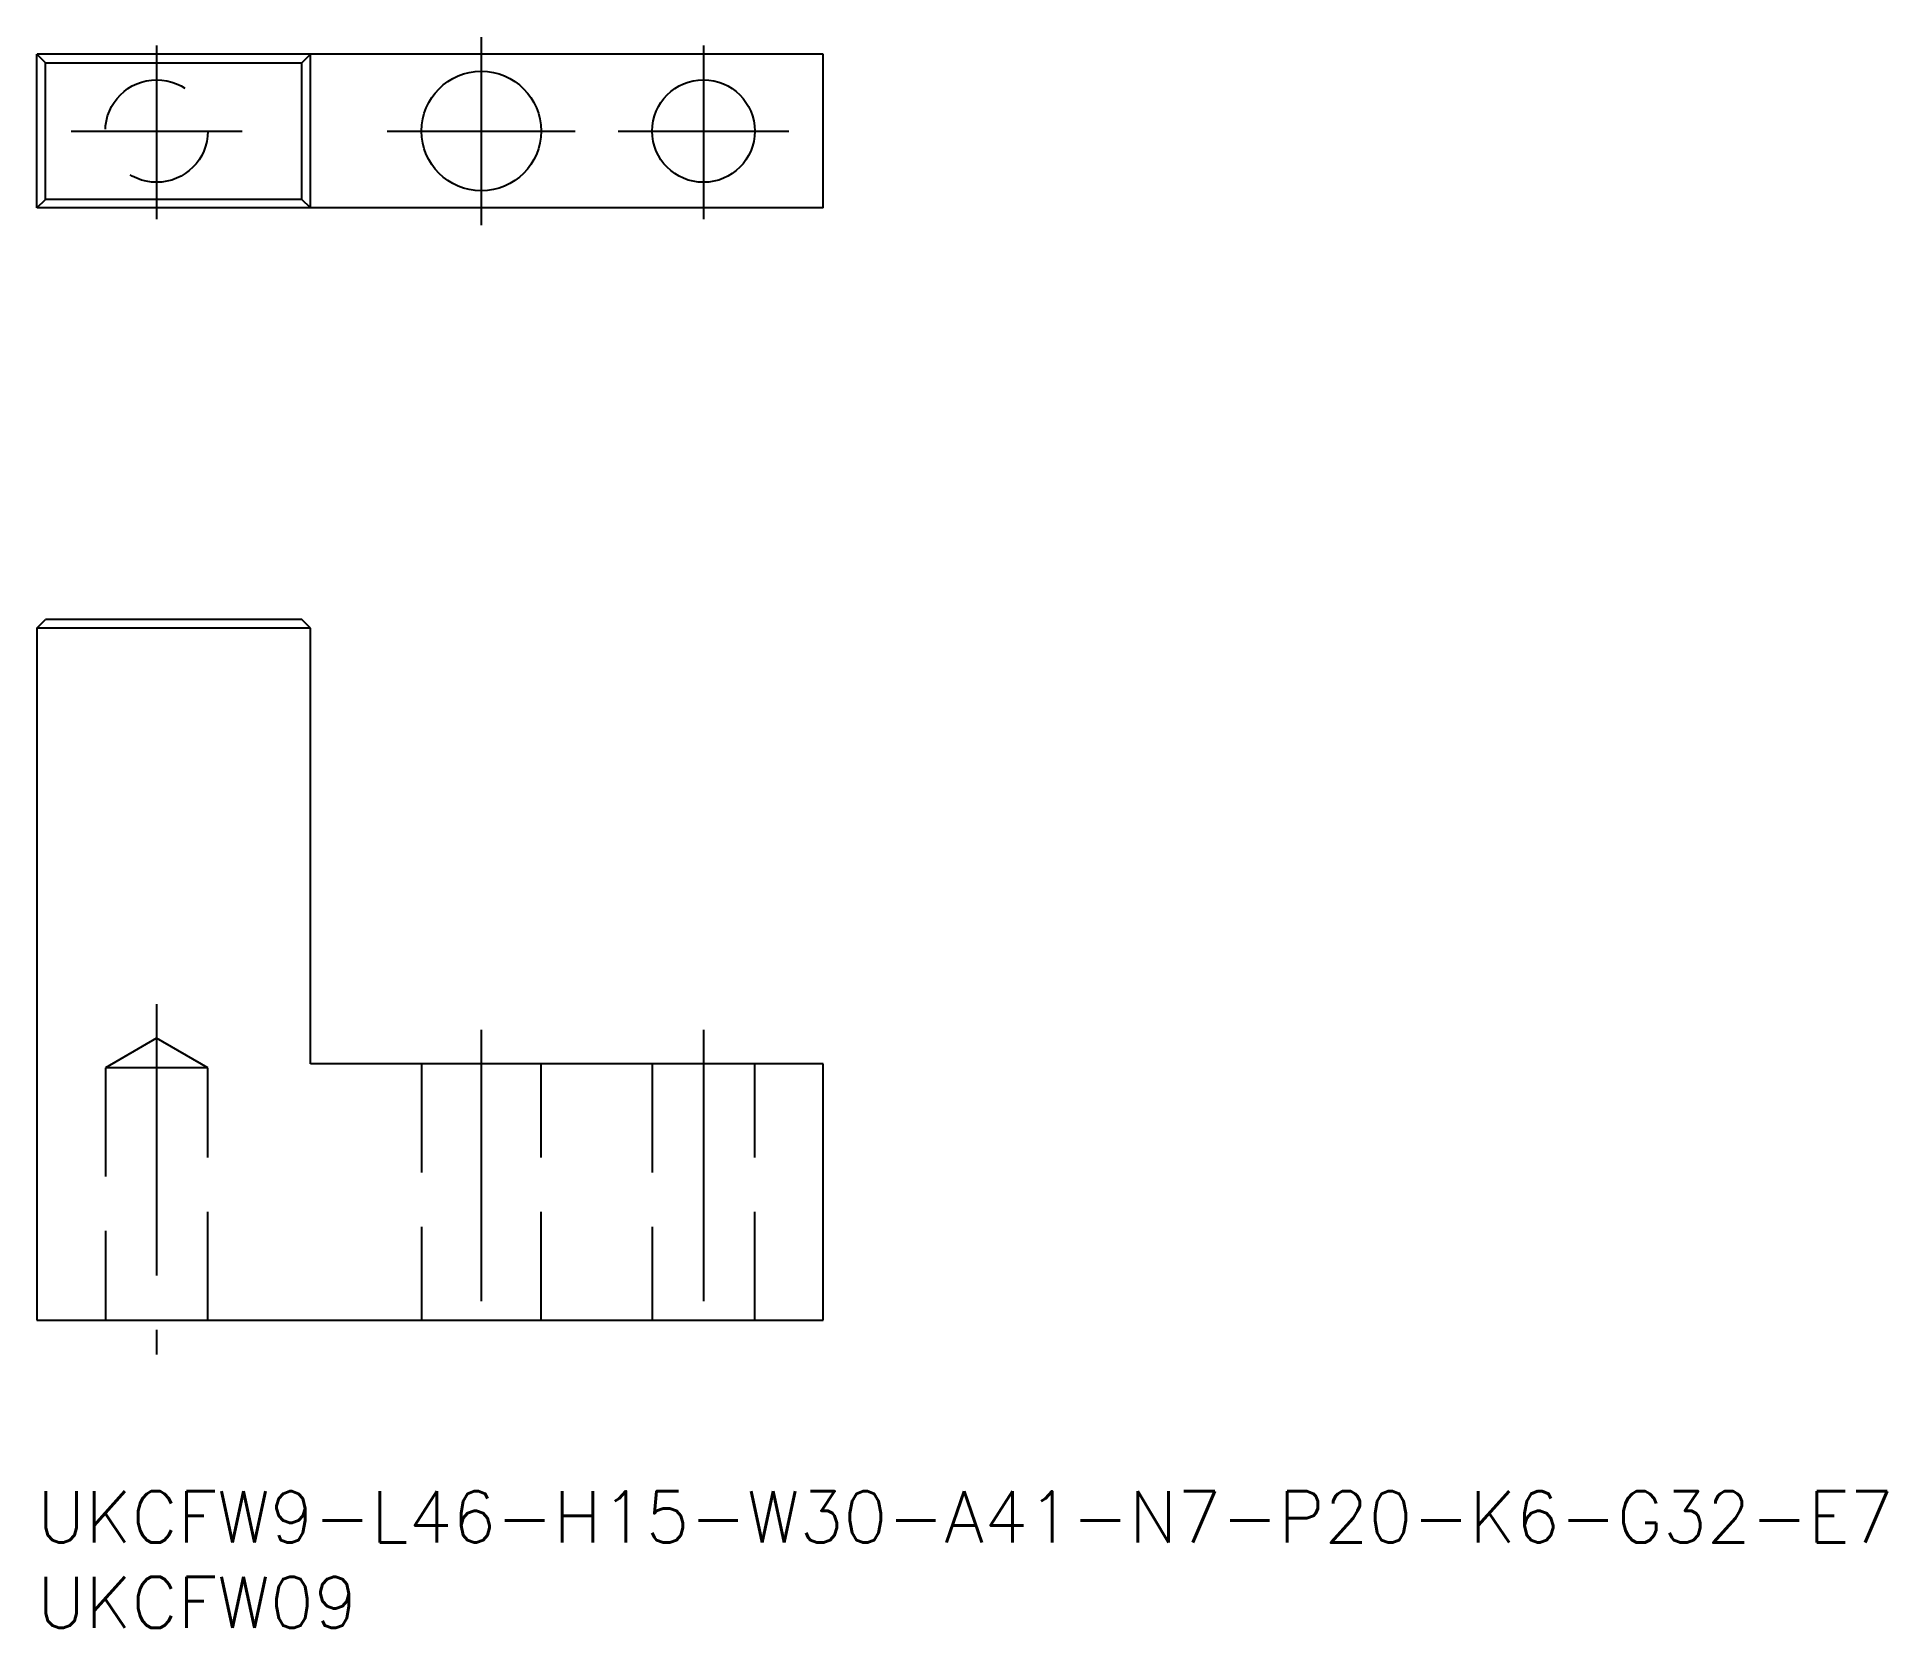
# Model space of a CAD drawing. Extents: x 0 to 108, y -8 to 85.
import ezdxf

# ---------------------------------------------------------------- set-up
doc = ezdxf.new("R2010")
doc.units = 0
doc.header["$LTSCALE"] = 0.5
doc.linetypes.add('CENTER', pattern=[50.8, 31.75, -6.35, 6.35, -6.35])
doc.linetypes.add('DASHED', pattern=[19.05, 12.7, -6.35])
for name, color, linetype in [('MSM_CENTER', 1, 'CENTER'), ('MSM_CONTINUOUS', 7, 'CONTINUOUS'), ('MSM_DASHED', 4, 'DASHED'), ('MSM_PART_NUMBER', 7, 'CONTINUOUS')]:
    doc.layers.add(name, color=color, linetype=linetype)
doc.styles.get("Standard").update_dxf_attribs({"font": 'txt.shx', "height": 1, "bigfont": 'bigfont.shx'})

# ---------------------------------------------------------------- blocks, each defined once
blk = doc.blocks.new('*U24')
at = {"layer": 'MSM_PART_NUMBER'}
blk.add_text('UKCFW9-L46-H15-W30-A41-N7-P20-K6-G32-E7', height=3, dxfattribs=at).set_placement((0, -3))
blk = doc.blocks.new('*U25')
at = {"layer": 'MSM_PART_NUMBER'}
blk.add_text('UKCFW09', height=3, dxfattribs=at).set_placement((0, -8))

msp = doc.modelspace()

# ---------------------------------------------------------------- linework, layer by layer
at = {"layer": 'MSM_CENTER'}
for p, q in [((7, 84.58), (7, 74.43)), ((26, 85.08), (26, 74.08)), ((39, 84.58), (39, 74.43)), ((2, 79.58), (12, 79.58)), ((20.5, 79.58), (31.5, 79.58)), ((34, 79.58), (44, 79.58)), ((7, 28.5), (7, 8)), ((26, 27), (26, 8)), ((39, 27), (39, 8))]:
    msp.add_line(p, q, dxfattribs=at)
at = {"layer": 'MSM_CONTINUOUS'}
for p, q in [((46, 84.08), (0, 84.08)), ((0.5, 83.58), (0, 84.08)), ((0, 75.08), (0, 84.08)), ((0.5, 83.58), (15.5, 83.58)), ((0.5, 75.58), (0.5, 83.58)), ((16, 84.08), (15.5, 83.58)), ((15.5, 75.58), (15.5, 83.58)), ((16, 75.08), (16, 84.08)), ((46, 75.08), (46, 84.08)), ((0, 75.08), (0.5, 75.58)), ((46, 75.08), (0, 75.08)), ((15.5, 75.58), (0.5, 75.58)), ((16, 75.08), (15.5, 75.58)), ((0, 50.5), (0.5, 51)), ((15.5, 51), (0.5, 51)), ((16, 50.5), (15.5, 51)), ((0, 50.5), (0, 10)), ((16, 50.5), (0, 50.5)), ((16, 25), (16, 50.5)), ((46, 25), (16, 25)), ((46, 10), (46, 25)), ((0, 10), (46, 10))]:
    msp.add_line(p, q, dxfattribs=at)
for centre, radius in [((26, 79.58), 3.5), ((39, 79.58), 3)]:
    msp.add_circle(centre, radius, dxfattribs=at)
at = {"layer": 'MSM_DASHED'}
for p, q in [((7, 26.5), (4, 24.77)), ((10, 24.77), (7, 26.5)), ((22.5, 25), (22.5, 10)), ((29.5, 10), (29.5, 25)), ((36, 25), (36, 10)), ((42, 10), (42, 25)), ((10, 24.77), (4, 24.77)), ((4, 24.77), (4, 10)), ((10, 10), (10, 24.77))]:
    msp.add_line(p, q, dxfattribs=at)
msp.add_circle((7, 79.58), 3, dxfattribs=at)

# ---------------------------------------------------------------- block references
at = {"layer": 'MSM_CONTINUOUS'}
for name in ['*U24', '*U25']:
    msp.add_blockref(name, (0, 0), dxfattribs=at)

doc.saveas('drawing.dxf')
